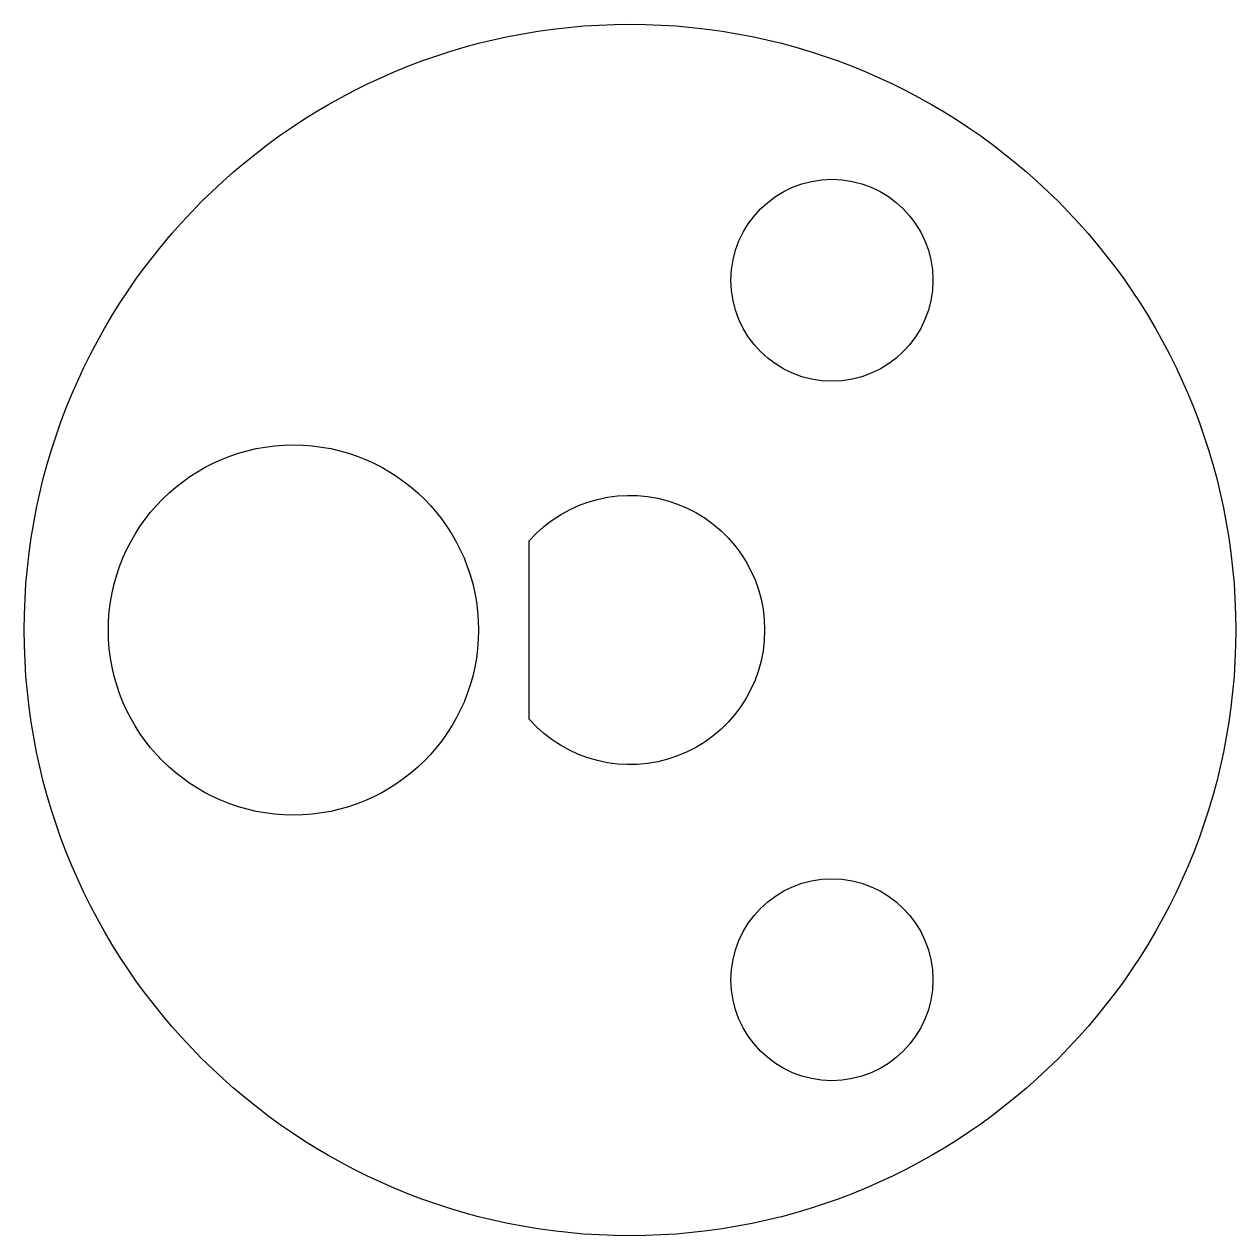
# Model space of a CAD drawing. Header units: millimetres. Extents: x -9 to 9, y -9 to 9.
import ezdxf

# ---------------------------------------------------------------- set-up
doc = ezdxf.new("R2010")
doc.units = ezdxf.units.MM

msp = doc.modelspace()

# ---------------------------------------------------------------- linework, layer by layer
msp.add_lwpolyline([(-1.5, -1.323), (-1.5, 1.323, -2.645751)], format="xyb", close=True)
for centre, radius in [((0, 0), 9), ((3, 5.196), 1.5), ((-5, 0), 2.75), ((3, -5.196), 1.5)]:
    msp.add_circle(centre, radius)

doc.saveas('drawing.dxf')
